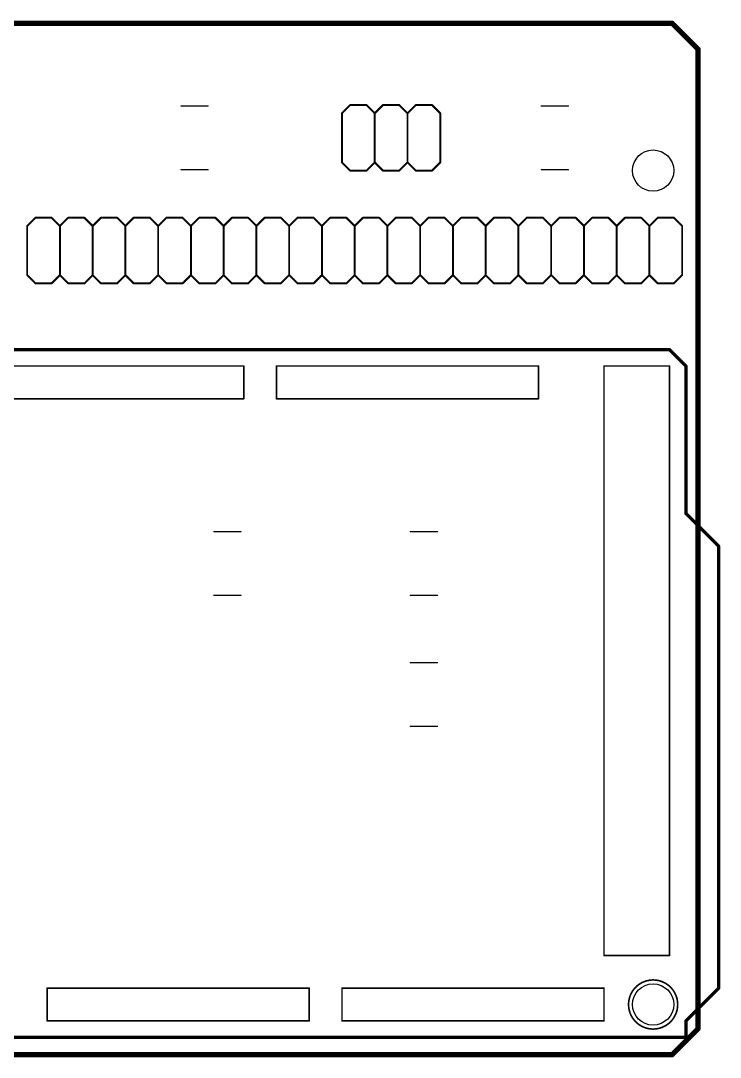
# Model space of a CAD drawing. Extents: x -5 to 102, y 0 to 80.
# Drawn here: x 47.5 to 101.7, y -0.2 to 80.2 of the extents above; entities that cross this region are included whole.
import ezdxf

# ---------------------------------------------------------------- set-up
doc = ezdxf.new("R2010")
doc.units = 0
for name, color, linetype in [('20', 7, 'CONTINUOUS'), ('21', 253, 'CONTINUOUS'), ('22', 253, 'CONTINUOUS')]:
    doc.layers.add(name, color=color, linetype=linetype)

msp = doc.modelspace()

# ---------------------------------------------------------------- linework, layer by layer
at = {"layer": '20', "const_width": 0.4064}
for points in [[(2, 80), (98, 80)], [(98, 80), (100, 78)], [(100, 2), (100, 78)], [(98, 0), (100, 2)], [(2, 0), (98, 0)]]:
    msp.add_lwpolyline(points, dxfattribs=at)
at = {"layer": '20', "const_width": 0.2032}
for points in [[(98.0718, 80.0718, 1), (97.9282, 79.9282)], [(98, 79.8984, 1), (98, 80.1016)], [(100.1016, 78, 1), (99.8984, 78)], [(99.9282, 77.9282, 1), (100.0718, 78.0718)], [(99.8984, 2, 1), (100.1016, 2)], [(100.0718, 1.9282, 1), (99.9282, 2.0718)], [(97.9282, 0.0718, 1), (98.0718, -0.0718)], [(98, -0.1016, 1), (98, 0.1016)]]:
    msp.add_lwpolyline(points, format="xyb", dxfattribs=at)
at = {"layer": '20'}
for centre in [(96.52, 68.58), (96.52, 3.89)]:
    msp.add_circle(centre, 1.6, dxfattribs=at)
at = {"layer": '21'}
for points, const_width in [([(59.91, 73.595), (62.01, 73.595)], 0.1016), ([(72.39, 73.025), (73.025, 73.66)], 0.1524), ([(73.025, 73.66), (74.295, 73.66)], 0.1524), ([(74.295, 73.66), (74.93, 73.025)], 0.1524), ([(74.93, 73.025), (75.565, 73.66)], 0.1524), ([(75.565, 73.66), (76.835, 73.66)], 0.1524), ([(76.835, 73.66), (77.47, 73.025)], 0.1524), ([(77.47, 73.025), (78.105, 73.66)], 0.1524), ([(78.105, 73.66), (79.375, 73.66)], 0.1524), ([(79.375, 73.66), (80.01, 73.025)], 0.1524), ([(87.85, 73.595), (89.95, 73.595)], 0.1016), ([(72.39, 69.215), (72.39, 73.025)], 0.1524), ([(74.93, 73.025), (74.93, 69.215)], 0.1524), ([(77.47, 73.025), (77.47, 69.215)], 0.1524), ([(80.01, 73.025), (80.01, 69.215)], 0.1524), ([(72.39, 69.215), (73.025, 68.58)], 0.1524), ([(74.295, 68.58), (74.93, 69.215)], 0.1524), ([(74.93, 69.215), (75.565, 68.58)], 0.1524), ([(76.835, 68.58), (77.47, 69.215)], 0.1524), ([(77.47, 69.215), (78.105, 68.58)], 0.1524), ([(79.375, 68.58), (80.01, 69.215)], 0.1524), ([(62.01, 68.645), (59.91, 68.645)], 0.1016), ([(73.025, 68.58), (74.295, 68.58)], 0.1524), ([(75.565, 68.58), (76.835, 68.58)], 0.1524), ([(78.105, 68.58), (79.375, 68.58)], 0.1524), ([(89.95, 68.645), (87.85, 68.645)], 0.1016), ([(47.973, 64.282), (48.608, 64.917)], 0.1524), ([(47.973, 60.472), (47.973, 64.282)], 0.1524), ([(48.608, 64.917), (49.878, 64.917)], 0.1524), ([(50.513, 64.282), (49.878, 64.917)], 0.1524), ([(50.513, 64.282), (51.148, 64.917)], 0.1524), ([(50.513, 60.472), (50.513, 64.282)], 0.1524), ([(51.148, 64.917), (52.418, 64.917)], 0.1524), ([(53.053, 64.282), (52.418, 64.917)], 0.1524), ([(53.053, 64.282), (53.688, 64.917)], 0.1524), ([(53.053, 60.472), (53.053, 64.282)], 0.1524), ([(53.688, 64.917), (54.958, 64.917)], 0.1524), ([(55.593, 64.282), (54.958, 64.917)], 0.1524), ([(55.593, 64.282), (56.228, 64.917)], 0.1524), ([(55.593, 60.472), (55.593, 64.282)], 0.1524), ([(56.228, 64.917), (57.498, 64.917)], 0.1524), ([(58.133, 64.282), (57.498, 64.917)], 0.1524), ([(58.133, 64.282), (58.768, 64.917)], 0.1524), ([(58.133, 60.472), (58.133, 64.282)], 0.1524), ([(60.038, 64.917), (58.768, 64.917)], 0.1524), ([(60.038, 64.917), (60.673, 64.282)], 0.1524), ([(60.673, 64.282), (61.308, 64.917)], 0.1524), ([(60.673, 60.472), (60.673, 64.282)], 0.1524), ([(62.578, 64.917), (61.308, 64.917)], 0.1524), ([(62.578, 64.917), (63.213, 64.282)], 0.1524), ([(63.213, 64.282), (63.848, 64.917)], 0.1524), ([(63.213, 60.472), (63.213, 64.282)], 0.1524), ([(63.848, 64.917), (65.118, 64.917)], 0.1524), ([(65.753, 64.282), (65.118, 64.917)], 0.1524), ([(65.753, 64.282), (66.388, 64.917)], 0.1524), ([(65.753, 60.472), (65.753, 64.282)], 0.1524), ([(66.388, 64.917), (67.658, 64.917)], 0.1524), ([(68.293, 64.282), (67.658, 64.917)], 0.1524), ([(68.293, 64.282), (68.928, 64.917)], 0.1524), ([(68.293, 60.472), (68.293, 64.282)], 0.1524), ([(68.928, 64.917), (70.198, 64.917)], 0.1524), ([(70.833, 64.282), (70.198, 64.917)], 0.1524), ([(70.833, 64.282), (71.468, 64.917)], 0.1524), ([(70.833, 60.472), (70.833, 64.282)], 0.1524), ([(71.468, 64.917), (72.738, 64.917)], 0.1524), ([(73.373, 64.282), (72.738, 64.917)], 0.1524), ([(73.373, 64.282), (74.008, 64.917)], 0.1524), ([(73.373, 60.472), (73.373, 64.282)], 0.1524), ([(74.008, 64.917), (75.278, 64.917)], 0.1524), ([(75.913, 64.282), (75.278, 64.917)], 0.1524), ([(75.913, 64.282), (76.548, 64.917)], 0.1524), ([(75.913, 60.472), (75.913, 64.282)], 0.1524), ([(76.548, 64.917), (77.818, 64.917)], 0.1524), ([(78.453, 64.282), (77.818, 64.917)], 0.1524), ([(78.453, 64.282), (79.088, 64.917)], 0.1524), ([(78.453, 60.472), (78.453, 64.282)], 0.1524), ([(79.088, 64.917), (80.358, 64.917)], 0.1524), ([(80.993, 64.282), (80.358, 64.917)], 0.1524), ([(80.993, 64.282), (81.628, 64.917)], 0.1524), ([(80.993, 60.472), (80.993, 64.282)], 0.1524), ([(81.628, 64.917), (82.898, 64.917)], 0.1524), ([(83.533, 64.282), (82.898, 64.917)], 0.1524), ([(84.168, 64.917), (83.533, 64.282)], 0.1524), ([(83.533, 60.472), (83.533, 64.282)], 0.1524), ([(85.438, 64.917), (84.168, 64.917)], 0.1524), ([(86.073, 64.282), (85.438, 64.917)], 0.1524), ([(86.708, 64.917), (86.073, 64.282)], 0.1524), ([(86.073, 60.472), (86.073, 64.282)], 0.1524), ([(87.978, 64.917), (86.708, 64.917)], 0.1524), ([(88.613, 64.282), (87.978, 64.917)], 0.1524), ([(89.248, 64.917), (88.613, 64.282)], 0.1524), ([(88.613, 60.472), (88.613, 64.282)], 0.1524), ([(90.518, 64.917), (89.248, 64.917)], 0.1524), ([(91.153, 64.282), (90.518, 64.917)], 0.1524), ([(91.788, 64.917), (91.153, 64.282)], 0.1524), ([(91.153, 60.472), (91.153, 64.282)], 0.1524), ([(93.058, 64.917), (91.788, 64.917)], 0.1524), ([(93.693, 64.282), (93.058, 64.917)], 0.1524), ([(94.328, 64.917), (93.693, 64.282)], 0.1524), ([(93.693, 60.472), (93.693, 64.282)], 0.1524), ([(95.598, 64.917), (94.328, 64.917)], 0.1524), ([(96.233, 64.282), (95.598, 64.917)], 0.1524), ([(96.868, 64.917), (96.233, 64.282)], 0.1524), ([(96.233, 60.472), (96.233, 64.282)], 0.1524), ([(98.138, 64.917), (96.868, 64.917)], 0.1524), ([(98.773, 64.282), (98.138, 64.917)], 0.1524), ([(98.773, 64.282), (98.773, 60.472)], 0.1524), ([(48.608, 59.837), (47.973, 60.472)], 0.1524), ([(50.513, 60.472), (49.878, 59.837)], 0.1524), ([(51.148, 59.837), (50.513, 60.472)], 0.1524), ([(53.053, 60.472), (52.418, 59.837)], 0.1524), ([(53.688, 59.837), (53.053, 60.472)], 0.1524), ([(55.593, 60.472), (54.958, 59.837)], 0.1524), ([(56.228, 59.837), (55.593, 60.472)], 0.1524), ([(58.133, 60.472), (57.498, 59.837)], 0.1524), ([(58.768, 59.837), (58.133, 60.472)], 0.1524), ([(60.673, 60.472), (60.038, 59.837)], 0.1524), ([(61.308, 59.837), (60.673, 60.472)], 0.1524), ([(63.213, 60.472), (62.578, 59.837)], 0.1524), ([(63.848, 59.837), (63.213, 60.472)], 0.1524), ([(65.753, 60.472), (65.118, 59.837)], 0.1524), ([(66.388, 59.837), (65.753, 60.472)], 0.1524), ([(68.293, 60.472), (67.658, 59.837)], 0.1524), ([(68.293, 60.472), (68.928, 59.837)], 0.1524), ([(70.833, 60.472), (70.198, 59.837)], 0.1524), ([(71.468, 59.837), (70.833, 60.472)], 0.1524), ([(73.373, 60.472), (72.738, 59.837)], 0.1524), ([(74.008, 59.837), (73.373, 60.472)], 0.1524), ([(75.913, 60.472), (75.278, 59.837)], 0.1524), ([(76.548, 59.837), (75.913, 60.472)], 0.1524), ([(78.453, 60.472), (77.818, 59.837)], 0.1524), ([(79.088, 59.837), (78.453, 60.472)], 0.1524), ([(80.993, 60.472), (80.358, 59.837)], 0.1524), ([(81.628, 59.837), (80.993, 60.472)], 0.1524), ([(83.533, 60.472), (82.898, 59.837)], 0.1524), ([(84.168, 59.837), (83.533, 60.472)], 0.1524), ([(86.073, 60.472), (85.438, 59.837)], 0.1524), ([(86.708, 59.837), (86.073, 60.472)], 0.1524), ([(88.613, 60.472), (87.978, 59.837)], 0.1524), ([(89.248, 59.837), (88.613, 60.472)], 0.1524), ([(91.153, 60.472), (90.518, 59.837)], 0.1524), ([(91.788, 59.837), (91.153, 60.472)], 0.1524), ([(93.693, 60.472), (93.058, 59.837)], 0.1524), ([(94.328, 59.837), (93.693, 60.472)], 0.1524), ([(96.233, 60.472), (95.598, 59.837)], 0.1524), ([(96.868, 59.837), (96.233, 60.472)], 0.1524), ([(98.773, 60.472), (98.138, 59.837)], 0.1524), ([(48.608, 59.837), (49.878, 59.837)], 0.1524), ([(51.148, 59.837), (52.418, 59.837)], 0.1524), ([(53.688, 59.837), (54.958, 59.837)], 0.1524), ([(56.228, 59.837), (57.498, 59.837)], 0.1524), ([(58.768, 59.837), (60.038, 59.837)], 0.1524), ([(61.308, 59.837), (62.578, 59.837)], 0.1524), ([(63.848, 59.837), (65.118, 59.837)], 0.1524), ([(66.388, 59.837), (67.658, 59.837)], 0.1524), ([(70.198, 59.837), (68.928, 59.837)], 0.1524), ([(72.738, 59.837), (71.468, 59.837)], 0.1524), ([(75.278, 59.837), (74.008, 59.837)], 0.1524), ([(77.818, 59.837), (76.548, 59.837)], 0.1524), ([(80.358, 59.837), (79.088, 59.837)], 0.1524), ([(82.898, 59.837), (81.628, 59.837)], 0.1524), ([(85.438, 59.837), (84.168, 59.837)], 0.1524), ([(87.978, 59.837), (86.708, 59.837)], 0.1524), ([(90.518, 59.837), (89.248, 59.837)], 0.1524), ([(93.058, 59.837), (91.788, 59.837)], 0.1524), ([(95.598, 59.837), (94.328, 59.837)], 0.1524), ([(98.138, 59.837), (96.868, 59.837)], 0.1524), ([(44.45, 53.42), (64.77, 53.42)], 0.127), ([(64.77, 53.42), (64.77, 50.88)], 0.127), ([(67.31, 53.42), (67.31, 50.88)], 0.127), ([(67.31, 53.42), (87.63, 53.42)], 0.127), ([(87.63, 53.42), (87.63, 50.88)], 0.127), ([(97.79, 53.42), (92.71, 53.42)], 0.127), ([(92.71, 53.42), (92.71, 7.7)], 0.127), ([(97.79, 7.7), (97.79, 53.42)], 0.127), ([(64.77, 50.88), (44.45, 50.88)], 0.127), ([(87.63, 50.88), (67.31, 50.88)], 0.127), ([(62.45, 40.575), (64.55, 40.575)], 0.1016), ([(77.69, 40.575), (79.79, 40.575)], 0.1016), ([(64.55, 35.625), (62.45, 35.625)], 0.1016), ([(79.79, 35.625), (77.69, 35.625)], 0.1016), ([(77.69, 30.415), (79.79, 30.415)], 0.1016), ([(79.79, 25.465), (77.69, 25.465)], 0.1016), ([(92.71, 7.7), (97.79, 7.7)], 0.127), ([(49.53, 2.62), (49.53, 5.16)], 0.127), ([(49.53, 5.16), (69.85, 5.16)], 0.127), ([(69.85, 5.16), (69.85, 2.62)], 0.127), ([(72.39, 5.16), (72.39, 2.62)], 0.127), ([(72.39, 5.16), (92.71, 5.16)], 0.127), ([(92.71, 5.16), (92.71, 2.62)], 0.127), ([(69.85, 2.62), (49.53, 2.62)], 0.127), ([(92.71, 2.62), (72.39, 2.62)], 0.127)]:
    msp.add_lwpolyline(points, dxfattribs=dict(at, const_width=const_width))
for points, const_width in [([(59.91, 73.6204, 1), (59.91, 73.5696)], 0.0508), ([(62.01, 73.5696, 1), (62.01, 73.6204)], 0.0508), ([(73.025, 73.6981, 1), (73.025, 73.6219)], 0.0762), ([(73.0519, 73.6331, 1), (72.9981, 73.6869)], 0.0762), ([(74.3219, 73.6869, 1), (74.2681, 73.6331)], 0.0762), ([(74.295, 73.6219, 1), (74.295, 73.6981)], 0.0762), ([(75.565, 73.6981, 1), (75.565, 73.6219)], 0.0762), ([(75.5919, 73.6331, 1), (75.5381, 73.6869)], 0.0762), ([(76.8619, 73.6869, 1), (76.8081, 73.6331)], 0.0762), ([(76.835, 73.6219, 1), (76.835, 73.6981)], 0.0762), ([(78.105, 73.6981, 1), (78.105, 73.6219)], 0.0762), ([(78.1319, 73.6331, 1), (78.0781, 73.6869)], 0.0762), ([(79.4019, 73.6869, 1), (79.3481, 73.6331)], 0.0762), ([(79.375, 73.6219, 1), (79.375, 73.6981)], 0.0762), ([(87.85, 73.6204, 1), (87.85, 73.5696)], 0.0508), ([(89.95, 73.5696, 1), (89.95, 73.6204)], 0.0508), ([(72.4281, 73.025, 1), (72.3519, 73.025)], 0.0762), ([(72.3631, 73.0519, 1), (72.4169, 72.9981)], 0.0762), ([(74.9681, 73.025, 1), (74.8919, 73.025)], 0.0762), ([(74.9031, 73.0519, 1), (74.9569, 72.9981)], 0.0762), ([(74.9031, 72.9981, 1), (74.9569, 73.0519)], 0.0762), ([(77.5081, 73.025, 1), (77.4319, 73.025)], 0.0762), ([(77.4431, 73.0519, 1), (77.4969, 72.9981)], 0.0762), ([(77.4431, 72.9981, 1), (77.4969, 73.0519)], 0.0762), ([(80.0481, 73.025, 1), (79.9719, 73.025)], 0.0762), ([(79.9831, 72.9981, 1), (80.0369, 73.0519)], 0.0762), ([(72.3519, 69.215, 1), (72.4281, 69.215)], 0.0762), ([(72.4169, 69.2419, 1), (72.3631, 69.1881)], 0.0762), ([(74.8919, 69.215, 1), (74.9681, 69.215)], 0.0762), ([(74.9569, 69.2419, 1), (74.9031, 69.1881)], 0.0762), ([(74.9569, 69.1881, 1), (74.9031, 69.2419)], 0.0762), ([(77.4319, 69.215, 1), (77.5081, 69.215)], 0.0762), ([(77.4969, 69.2419, 1), (77.4431, 69.1881)], 0.0762), ([(77.4969, 69.1881, 1), (77.4431, 69.2419)], 0.0762), ([(79.9719, 69.215, 1), (80.0481, 69.215)], 0.0762), ([(80.0369, 69.1881, 1), (79.9831, 69.2419)], 0.0762), ([(59.91, 68.6704, 1), (59.91, 68.6196)], 0.0508), ([(62.01, 68.6196, 1), (62.01, 68.6704)], 0.0508), ([(73.025, 68.6181, 1), (73.025, 68.5419)], 0.0762), ([(72.9981, 68.5531, 1), (73.0519, 68.6069)], 0.0762), ([(74.2681, 68.6069, 1), (74.3219, 68.5531)], 0.0762), ([(74.295, 68.5419, 1), (74.295, 68.6181)], 0.0762), ([(75.565, 68.6181, 1), (75.565, 68.5419)], 0.0762), ([(75.5381, 68.5531, 1), (75.5919, 68.6069)], 0.0762), ([(76.8081, 68.6069, 1), (76.8619, 68.5531)], 0.0762), ([(76.835, 68.5419, 1), (76.835, 68.6181)], 0.0762), ([(78.105, 68.6181, 1), (78.105, 68.5419)], 0.0762), ([(78.0781, 68.5531, 1), (78.1319, 68.6069)], 0.0762), ([(79.3481, 68.6069, 1), (79.4019, 68.5531)], 0.0762), ([(79.375, 68.5419, 1), (79.375, 68.6181)], 0.0762), ([(87.85, 68.6704, 1), (87.85, 68.6196)], 0.0508), ([(89.95, 68.6196, 1), (89.95, 68.6704)], 0.0508), ([(48.0111, 64.282, 1), (47.9349, 64.282)], 0.0762), ([(47.9461, 64.3089, 1), (47.9999, 64.2551)], 0.0762), ([(48.608, 64.9551, 1), (48.608, 64.8789)], 0.0762), ([(48.6349, 64.8901, 1), (48.5811, 64.9439)], 0.0762), ([(49.9049, 64.9439, 1), (49.8511, 64.8901)], 0.0762), ([(49.878, 64.8789, 1), (49.878, 64.9551)], 0.0762), ([(50.5511, 64.282, 1), (50.4749, 64.282)], 0.0762), ([(50.4861, 64.3089, 1), (50.5399, 64.2551)], 0.0762), ([(50.4861, 64.2551, 1), (50.5399, 64.3089)], 0.0762), ([(51.148, 64.9551, 1), (51.148, 64.8789)], 0.0762), ([(51.1749, 64.8901, 1), (51.1211, 64.9439)], 0.0762), ([(52.4449, 64.9439, 1), (52.3911, 64.8901)], 0.0762), ([(52.418, 64.8789, 1), (52.418, 64.9551)], 0.0762), ([(53.0911, 64.282, 1), (53.0149, 64.282)], 0.0762), ([(53.0261, 64.3089, 1), (53.0799, 64.2551)], 0.0762), ([(53.0261, 64.2551, 1), (53.0799, 64.3089)], 0.0762), ([(53.688, 64.9551, 1), (53.688, 64.8789)], 0.0762), ([(53.7149, 64.8901, 1), (53.6611, 64.9439)], 0.0762), ([(54.9849, 64.9439, 1), (54.9311, 64.8901)], 0.0762), ([(54.958, 64.8789, 1), (54.958, 64.9551)], 0.0762), ([(55.6311, 64.282, 1), (55.5549, 64.282)], 0.0762), ([(55.5661, 64.3089, 1), (55.6199, 64.2551)], 0.0762), ([(55.5661, 64.2551, 1), (55.6199, 64.3089)], 0.0762), ([(56.228, 64.9551, 1), (56.228, 64.8789)], 0.0762), ([(56.2549, 64.8901, 1), (56.2011, 64.9439)], 0.0762), ([(57.5249, 64.9439, 1), (57.4711, 64.8901)], 0.0762), ([(57.498, 64.8789, 1), (57.498, 64.9551)], 0.0762), ([(58.1711, 64.282, 1), (58.0949, 64.282)], 0.0762), ([(58.1061, 64.3089, 1), (58.1599, 64.2551)], 0.0762), ([(58.1061, 64.2551, 1), (58.1599, 64.3089)], 0.0762), ([(58.768, 64.9551, 1), (58.768, 64.8789)], 0.0762), ([(58.7949, 64.8901, 1), (58.7411, 64.9439)], 0.0762), ([(60.0649, 64.9439, 1), (60.0111, 64.8901)], 0.0762), ([(60.038, 64.8789, 1), (60.038, 64.9551)], 0.0762), ([(60.7111, 64.282, 1), (60.6349, 64.282)], 0.0762), ([(60.6461, 64.3089, 1), (60.6999, 64.2551)], 0.0762), ([(60.6461, 64.2551, 1), (60.6999, 64.3089)], 0.0762), ([(61.308, 64.9551, 1), (61.308, 64.8789)], 0.0762), ([(61.3349, 64.8901, 1), (61.2811, 64.9439)], 0.0762), ([(62.6049, 64.9439, 1), (62.5511, 64.8901)], 0.0762), ([(62.578, 64.8789, 1), (62.578, 64.9551)], 0.0762), ([(63.2511, 64.282, 1), (63.1749, 64.282)], 0.0762), ([(63.1861, 64.3089, 1), (63.2399, 64.2551)], 0.0762), ([(63.1861, 64.2551, 1), (63.2399, 64.3089)], 0.0762), ([(63.848, 64.9551, 1), (63.848, 64.8789)], 0.0762), ([(63.8749, 64.8901, 1), (63.8211, 64.9439)], 0.0762), ([(65.1449, 64.9439, 1), (65.0911, 64.8901)], 0.0762), ([(65.118, 64.8789, 1), (65.118, 64.9551)], 0.0762), ([(65.7911, 64.282, 1), (65.7149, 64.282)], 0.0762), ([(65.7261, 64.3089, 1), (65.7799, 64.2551)], 0.0762), ([(65.7261, 64.2551, 1), (65.7799, 64.3089)], 0.0762), ([(66.388, 64.9551, 1), (66.388, 64.8789)], 0.0762), ([(66.4149, 64.8901, 1), (66.3611, 64.9439)], 0.0762), ([(67.6849, 64.9439, 1), (67.6311, 64.8901)], 0.0762), ([(67.658, 64.8789, 1), (67.658, 64.9551)], 0.0762), ([(68.3311, 64.282, 1), (68.2549, 64.282)], 0.0762), ([(68.2661, 64.3089, 1), (68.3199, 64.2551)], 0.0762), ([(68.2661, 64.2551, 1), (68.3199, 64.3089)], 0.0762), ([(68.928, 64.9551, 1), (68.928, 64.8789)], 0.0762), ([(68.9549, 64.8901, 1), (68.9011, 64.9439)], 0.0762), ([(70.2249, 64.9439, 1), (70.1711, 64.8901)], 0.0762), ([(70.198, 64.8789, 1), (70.198, 64.9551)], 0.0762), ([(70.8711, 64.282, 1), (70.7949, 64.282)], 0.0762), ([(70.8061, 64.3089, 1), (70.8599, 64.2551)], 0.0762), ([(70.8061, 64.2551, 1), (70.8599, 64.3089)], 0.0762), ([(71.468, 64.9551, 1), (71.468, 64.8789)], 0.0762), ([(71.4949, 64.8901, 1), (71.4411, 64.9439)], 0.0762), ([(72.7649, 64.9439, 1), (72.7111, 64.8901)], 0.0762), ([(72.738, 64.8789, 1), (72.738, 64.9551)], 0.0762), ([(73.4111, 64.282, 1), (73.3349, 64.282)], 0.0762), ([(73.3461, 64.3089, 1), (73.3999, 64.2551)], 0.0762), ([(73.3461, 64.2551, 1), (73.3999, 64.3089)], 0.0762), ([(74.008, 64.9551, 1), (74.008, 64.8789)], 0.0762), ([(74.0349, 64.8901, 1), (73.9811, 64.9439)], 0.0762), ([(75.3049, 64.9439, 1), (75.2511, 64.8901)], 0.0762), ([(75.278, 64.8789, 1), (75.278, 64.9551)], 0.0762), ([(75.9511, 64.282, 1), (75.8749, 64.282)], 0.0762), ([(75.8861, 64.3089, 1), (75.9399, 64.2551)], 0.0762), ([(75.8861, 64.2551, 1), (75.9399, 64.3089)], 0.0762), ([(76.548, 64.9551, 1), (76.548, 64.8789)], 0.0762), ([(76.5749, 64.8901, 1), (76.5211, 64.9439)], 0.0762), ([(77.8449, 64.9439, 1), (77.7911, 64.8901)], 0.0762), ([(77.818, 64.8789, 1), (77.818, 64.9551)], 0.0762), ([(78.4911, 64.282, 1), (78.4149, 64.282)], 0.0762), ([(78.4261, 64.3089, 1), (78.4799, 64.2551)], 0.0762), ([(78.4261, 64.2551, 1), (78.4799, 64.3089)], 0.0762), ([(79.088, 64.9551, 1), (79.088, 64.8789)], 0.0762), ([(79.1149, 64.8901, 1), (79.0611, 64.9439)], 0.0762), ([(80.3849, 64.9439, 1), (80.3311, 64.8901)], 0.0762), ([(80.358, 64.8789, 1), (80.358, 64.9551)], 0.0762), ([(81.0311, 64.282, 1), (80.9549, 64.282)], 0.0762), ([(80.9661, 64.3089, 1), (81.0199, 64.2551)], 0.0762), ([(80.9661, 64.2551, 1), (81.0199, 64.3089)], 0.0762), ([(81.628, 64.9551, 1), (81.628, 64.8789)], 0.0762), ([(81.6549, 64.8901, 1), (81.6011, 64.9439)], 0.0762), ([(82.9249, 64.9439, 1), (82.8711, 64.8901)], 0.0762), ([(82.898, 64.8789, 1), (82.898, 64.9551)], 0.0762), ([(83.5711, 64.282, 1), (83.4949, 64.282)], 0.0762), ([(83.5061, 64.3089, 1), (83.5599, 64.2551)], 0.0762), ([(83.5061, 64.2551, 1), (83.5599, 64.3089)], 0.0762), ([(84.168, 64.9551, 1), (84.168, 64.8789)], 0.0762), ([(84.1949, 64.8901, 1), (84.1411, 64.9439)], 0.0762), ([(85.4649, 64.9439, 1), (85.4111, 64.8901)], 0.0762), ([(85.438, 64.8789, 1), (85.438, 64.9551)], 0.0762), ([(86.1111, 64.282, 1), (86.0349, 64.282)], 0.0762), ([(86.0461, 64.3089, 1), (86.0999, 64.2551)], 0.0762), ([(86.0461, 64.2551, 1), (86.0999, 64.3089)], 0.0762), ([(86.708, 64.9551, 1), (86.708, 64.8789)], 0.0762), ([(86.7349, 64.8901, 1), (86.6811, 64.9439)], 0.0762), ([(88.0049, 64.9439, 1), (87.9511, 64.8901)], 0.0762), ([(87.978, 64.8789, 1), (87.978, 64.9551)], 0.0762), ([(88.6511, 64.282, 1), (88.5749, 64.282)], 0.0762), ([(88.5861, 64.3089, 1), (88.6399, 64.2551)], 0.0762), ([(88.5861, 64.2551, 1), (88.6399, 64.3089)], 0.0762), ([(89.248, 64.9551, 1), (89.248, 64.8789)], 0.0762), ([(89.2749, 64.8901, 1), (89.2211, 64.9439)], 0.0762), ([(90.5449, 64.9439, 1), (90.4911, 64.8901)], 0.0762), ([(90.518, 64.8789, 1), (90.518, 64.9551)], 0.0762), ([(91.1911, 64.282, 1), (91.1149, 64.282)], 0.0762), ([(91.1261, 64.3089, 1), (91.1799, 64.2551)], 0.0762), ([(91.1261, 64.2551, 1), (91.1799, 64.3089)], 0.0762), ([(91.788, 64.9551, 1), (91.788, 64.8789)], 0.0762), ([(91.8149, 64.8901, 1), (91.7611, 64.9439)], 0.0762), ([(93.0849, 64.9439, 1), (93.0311, 64.8901)], 0.0762), ([(93.058, 64.8789, 1), (93.058, 64.9551)], 0.0762), ([(93.7311, 64.282, 1), (93.6549, 64.282)], 0.0762), ([(93.6661, 64.3089, 1), (93.7199, 64.2551)], 0.0762), ([(93.6661, 64.2551, 1), (93.7199, 64.3089)], 0.0762), ([(94.328, 64.9551, 1), (94.328, 64.8789)], 0.0762), ([(94.3549, 64.8901, 1), (94.3011, 64.9439)], 0.0762), ([(95.6249, 64.9439, 1), (95.5711, 64.8901)], 0.0762), ([(95.598, 64.8789, 1), (95.598, 64.9551)], 0.0762), ([(96.2711, 64.282, 1), (96.1949, 64.282)], 0.0762), ([(96.2061, 64.3089, 1), (96.2599, 64.2551)], 0.0762), ([(96.2061, 64.2551, 1), (96.2599, 64.3089)], 0.0762), ([(96.868, 64.9551, 1), (96.868, 64.8789)], 0.0762), ([(96.8949, 64.8901, 1), (96.8411, 64.9439)], 0.0762), ([(98.1649, 64.9439, 1), (98.1111, 64.8901)], 0.0762), ([(98.138, 64.8789, 1), (98.138, 64.9551)], 0.0762), ([(98.8111, 64.282, 1), (98.7349, 64.282)], 0.0762), ([(98.7461, 64.2551, 1), (98.7999, 64.3089)], 0.0762), ([(47.9349, 60.472, 1), (48.0111, 60.472)], 0.0762), ([(47.9999, 60.4989, 1), (47.9461, 60.4451)], 0.0762), ([(50.4749, 60.472, 1), (50.5511, 60.472)], 0.0762), ([(50.5399, 60.4989, 1), (50.4861, 60.4451)], 0.0762), ([(50.5399, 60.4451, 1), (50.4861, 60.4989)], 0.0762), ([(53.0149, 60.472, 1), (53.0911, 60.472)], 0.0762), ([(53.0799, 60.4989, 1), (53.0261, 60.4451)], 0.0762), ([(53.0799, 60.4451, 1), (53.0261, 60.4989)], 0.0762), ([(55.5549, 60.472, 1), (55.6311, 60.472)], 0.0762), ([(55.6199, 60.4989, 1), (55.5661, 60.4451)], 0.0762), ([(55.6199, 60.4451, 1), (55.5661, 60.4989)], 0.0762), ([(58.0949, 60.472, 1), (58.1711, 60.472)], 0.0762), ([(58.1599, 60.4989, 1), (58.1061, 60.4451)], 0.0762), ([(58.1599, 60.4451, 1), (58.1061, 60.4989)], 0.0762), ([(60.6349, 60.472, 1), (60.7111, 60.472)], 0.0762), ([(60.6999, 60.4989, 1), (60.6461, 60.4451)], 0.0762), ([(60.6999, 60.4451, 1), (60.6461, 60.4989)], 0.0762), ([(63.1749, 60.472, 1), (63.2511, 60.472)], 0.0762), ([(63.2399, 60.4989, 1), (63.1861, 60.4451)], 0.0762), ([(63.2399, 60.4451, 1), (63.1861, 60.4989)], 0.0762), ([(65.7149, 60.472, 1), (65.7911, 60.472)], 0.0762), ([(65.7799, 60.4989, 1), (65.7261, 60.4451)], 0.0762), ([(65.7799, 60.4451, 1), (65.7261, 60.4989)], 0.0762), ([(68.2549, 60.472, 1), (68.3311, 60.472)], 0.0762), ([(68.3199, 60.4989, 1), (68.2661, 60.4451)], 0.0762), ([(68.3199, 60.4451, 1), (68.2661, 60.4989)], 0.0762), ([(70.7949, 60.472, 1), (70.8711, 60.472)], 0.0762), ([(70.8599, 60.4989, 1), (70.8061, 60.4451)], 0.0762), ([(70.8599, 60.4451, 1), (70.8061, 60.4989)], 0.0762), ([(73.3349, 60.472, 1), (73.4111, 60.472)], 0.0762), ([(73.3999, 60.4989, 1), (73.3461, 60.4451)], 0.0762), ([(73.3999, 60.4451, 1), (73.3461, 60.4989)], 0.0762), ([(75.8749, 60.472, 1), (75.9511, 60.472)], 0.0762), ([(75.9399, 60.4989, 1), (75.8861, 60.4451)], 0.0762), ([(75.9399, 60.4451, 1), (75.8861, 60.4989)], 0.0762), ([(78.4149, 60.472, 1), (78.4911, 60.472)], 0.0762), ([(78.4799, 60.4989, 1), (78.4261, 60.4451)], 0.0762), ([(78.4799, 60.4451, 1), (78.4261, 60.4989)], 0.0762), ([(80.9549, 60.472, 1), (81.0311, 60.472)], 0.0762), ([(81.0199, 60.4989, 1), (80.9661, 60.4451)], 0.0762), ([(81.0199, 60.4451, 1), (80.9661, 60.4989)], 0.0762), ([(83.4949, 60.472, 1), (83.5711, 60.472)], 0.0762), ([(83.5599, 60.4989, 1), (83.5061, 60.4451)], 0.0762), ([(83.5599, 60.4451, 1), (83.5061, 60.4989)], 0.0762), ([(86.0349, 60.472, 1), (86.1111, 60.472)], 0.0762), ([(86.0999, 60.4989, 1), (86.0461, 60.4451)], 0.0762), ([(86.0999, 60.4451, 1), (86.0461, 60.4989)], 0.0762), ([(88.5749, 60.472, 1), (88.6511, 60.472)], 0.0762), ([(88.6399, 60.4989, 1), (88.5861, 60.4451)], 0.0762), ([(88.6399, 60.4451, 1), (88.5861, 60.4989)], 0.0762), ([(91.1149, 60.472, 1), (91.1911, 60.472)], 0.0762), ([(91.1799, 60.4989, 1), (91.1261, 60.4451)], 0.0762), ([(91.1799, 60.4451, 1), (91.1261, 60.4989)], 0.0762), ([(93.6549, 60.472, 1), (93.7311, 60.472)], 0.0762), ([(93.7199, 60.4989, 1), (93.6661, 60.4451)], 0.0762), ([(93.7199, 60.4451, 1), (93.6661, 60.4989)], 0.0762), ([(96.1949, 60.472, 1), (96.2711, 60.472)], 0.0762), ([(96.2599, 60.4989, 1), (96.2061, 60.4451)], 0.0762), ([(96.2599, 60.4451, 1), (96.2061, 60.4989)], 0.0762), ([(98.7349, 60.472, 1), (98.8111, 60.472)], 0.0762), ([(98.7999, 60.4451, 1), (98.7461, 60.4989)], 0.0762), ([(48.608, 59.8751, 1), (48.608, 59.7989)], 0.0762), ([(48.5811, 59.8101, 1), (48.6349, 59.8639)], 0.0762), ([(49.8511, 59.8639, 1), (49.9049, 59.8101)], 0.0762), ([(49.878, 59.7989, 1), (49.878, 59.8751)], 0.0762), ([(51.148, 59.8751, 1), (51.148, 59.7989)], 0.0762), ([(51.1211, 59.8101, 1), (51.1749, 59.8639)], 0.0762), ([(52.3911, 59.8639, 1), (52.4449, 59.8101)], 0.0762), ([(52.418, 59.7989, 1), (52.418, 59.8751)], 0.0762), ([(53.688, 59.8751, 1), (53.688, 59.7989)], 0.0762), ([(53.6611, 59.8101, 1), (53.7149, 59.8639)], 0.0762), ([(54.9311, 59.8639, 1), (54.9849, 59.8101)], 0.0762), ([(54.958, 59.7989, 1), (54.958, 59.8751)], 0.0762), ([(56.228, 59.8751, 1), (56.228, 59.7989)], 0.0762), ([(56.2011, 59.8101, 1), (56.2549, 59.8639)], 0.0762), ([(57.4711, 59.8639, 1), (57.5249, 59.8101)], 0.0762), ([(57.498, 59.7989, 1), (57.498, 59.8751)], 0.0762), ([(58.768, 59.8751, 1), (58.768, 59.7989)], 0.0762), ([(58.7411, 59.8101, 1), (58.7949, 59.8639)], 0.0762), ([(60.0111, 59.8639, 1), (60.0649, 59.8101)], 0.0762), ([(60.038, 59.7989, 1), (60.038, 59.8751)], 0.0762), ([(61.308, 59.8751, 1), (61.308, 59.7989)], 0.0762), ([(61.2811, 59.8101, 1), (61.3349, 59.8639)], 0.0762), ([(62.5511, 59.8639, 1), (62.6049, 59.8101)], 0.0762), ([(62.578, 59.7989, 1), (62.578, 59.8751)], 0.0762), ([(63.848, 59.8751, 1), (63.848, 59.7989)], 0.0762), ([(63.8211, 59.8101, 1), (63.8749, 59.8639)], 0.0762), ([(65.0911, 59.8639, 1), (65.1449, 59.8101)], 0.0762), ([(65.118, 59.7989, 1), (65.118, 59.8751)], 0.0762), ([(66.388, 59.8751, 1), (66.388, 59.7989)], 0.0762), ([(66.3611, 59.8101, 1), (66.4149, 59.8639)], 0.0762), ([(67.6311, 59.8639, 1), (67.6849, 59.8101)], 0.0762), ([(67.658, 59.7989, 1), (67.658, 59.8751)], 0.0762), ([(68.928, 59.8751, 1), (68.928, 59.7989)], 0.0762), ([(68.9011, 59.8101, 1), (68.9549, 59.8639)], 0.0762), ([(70.1711, 59.8639, 1), (70.2249, 59.8101)], 0.0762), ([(70.198, 59.7989, 1), (70.198, 59.8751)], 0.0762), ([(71.468, 59.8751, 1), (71.468, 59.7989)], 0.0762), ([(71.4411, 59.8101, 1), (71.4949, 59.8639)], 0.0762), ([(72.7111, 59.8639, 1), (72.7649, 59.8101)], 0.0762), ([(72.738, 59.7989, 1), (72.738, 59.8751)], 0.0762), ([(74.008, 59.8751, 1), (74.008, 59.7989)], 0.0762), ([(73.9811, 59.8101, 1), (74.0349, 59.8639)], 0.0762), ([(75.2511, 59.8639, 1), (75.3049, 59.8101)], 0.0762), ([(75.278, 59.7989, 1), (75.278, 59.8751)], 0.0762), ([(76.548, 59.8751, 1), (76.548, 59.7989)], 0.0762), ([(76.5211, 59.8101, 1), (76.5749, 59.8639)], 0.0762), ([(77.7911, 59.8639, 1), (77.8449, 59.8101)], 0.0762), ([(77.818, 59.7989, 1), (77.818, 59.8751)], 0.0762), ([(79.088, 59.8751, 1), (79.088, 59.7989)], 0.0762), ([(79.0611, 59.8101, 1), (79.1149, 59.8639)], 0.0762), ([(80.3311, 59.8639, 1), (80.3849, 59.8101)], 0.0762), ([(80.358, 59.7989, 1), (80.358, 59.8751)], 0.0762), ([(81.628, 59.8751, 1), (81.628, 59.7989)], 0.0762), ([(81.6011, 59.8101, 1), (81.6549, 59.8639)], 0.0762), ([(82.8711, 59.8639, 1), (82.9249, 59.8101)], 0.0762), ([(82.898, 59.7989, 1), (82.898, 59.8751)], 0.0762), ([(84.168, 59.8751, 1), (84.168, 59.7989)], 0.0762), ([(84.1411, 59.8101, 1), (84.1949, 59.8639)], 0.0762), ([(85.4111, 59.8639, 1), (85.4649, 59.8101)], 0.0762), ([(85.438, 59.7989, 1), (85.438, 59.8751)], 0.0762), ([(86.708, 59.8751, 1), (86.708, 59.7989)], 0.0762), ([(86.6811, 59.8101, 1), (86.7349, 59.8639)], 0.0762), ([(87.9511, 59.8639, 1), (88.0049, 59.8101)], 0.0762), ([(87.978, 59.7989, 1), (87.978, 59.8751)], 0.0762), ([(89.248, 59.8751, 1), (89.248, 59.7989)], 0.0762), ([(89.2211, 59.8101, 1), (89.2749, 59.8639)], 0.0762), ([(90.4911, 59.8639, 1), (90.5449, 59.8101)], 0.0762), ([(90.518, 59.7989, 1), (90.518, 59.8751)], 0.0762), ([(91.788, 59.8751, 1), (91.788, 59.7989)], 0.0762), ([(91.7611, 59.8101, 1), (91.8149, 59.8639)], 0.0762), ([(93.0311, 59.8639, 1), (93.0849, 59.8101)], 0.0762), ([(93.058, 59.7989, 1), (93.058, 59.8751)], 0.0762), ([(94.328, 59.8751, 1), (94.328, 59.7989)], 0.0762), ([(94.3011, 59.8101, 1), (94.3549, 59.8639)], 0.0762), ([(95.5711, 59.8639, 1), (95.6249, 59.8101)], 0.0762), ([(95.598, 59.7989, 1), (95.598, 59.8751)], 0.0762), ([(96.868, 59.8751, 1), (96.868, 59.7989)], 0.0762), ([(96.8411, 59.8101, 1), (96.8949, 59.8639)], 0.0762), ([(98.1111, 59.8639, 1), (98.1649, 59.8101)], 0.0762), ([(98.138, 59.7989, 1), (98.138, 59.8751)], 0.0762), ([(64.8017, 53.42, 1), (64.7382, 53.42)], 0.0635), ([(64.77, 53.3882, 1), (64.77, 53.4518)], 0.0635), ([(67.3418, 53.42, 1), (67.2782, 53.42)], 0.0635), ([(67.31, 53.4518, 1), (67.31, 53.3882)], 0.0635), ([(87.6618, 53.42, 1), (87.5983, 53.42)], 0.0635), ([(87.63, 53.3882, 1), (87.63, 53.4518)], 0.0635), ([(92.71, 53.4518, 1), (92.71, 53.3882)], 0.0635), ([(92.7418, 53.42, 1), (92.6783, 53.42)], 0.0635), ([(97.8218, 53.42, 1), (97.7583, 53.42)], 0.0635), ([(97.79, 53.3882, 1), (97.79, 53.4518)], 0.0635), ([(64.7382, 50.88, 1), (64.8017, 50.88)], 0.0635), ([(64.77, 50.8483, 1), (64.77, 50.9118)], 0.0635), ([(67.2782, 50.88, 1), (67.3418, 50.88)], 0.0635), ([(67.31, 50.9118, 1), (67.31, 50.8483)], 0.0635), ([(87.5983, 50.88, 1), (87.6618, 50.88)], 0.0635), ([(87.63, 50.8483, 1), (87.63, 50.9118)], 0.0635), ([(62.45, 40.6004, 1), (62.45, 40.5496)], 0.0508), ([(64.55, 40.5496, 1), (64.55, 40.6004)], 0.0508), ([(77.69, 40.6004, 1), (77.69, 40.5496)], 0.0508), ([(79.79, 40.5496, 1), (79.79, 40.6004)], 0.0508), ([(62.45, 35.6504, 1), (62.45, 35.5996)], 0.0508), ([(64.55, 35.5996, 1), (64.55, 35.6504)], 0.0508), ([(77.69, 35.6504, 1), (77.69, 35.5996)], 0.0508), ([(79.79, 35.5996, 1), (79.79, 35.6504)], 0.0508), ([(77.69, 30.4404, 1), (77.69, 30.3896)], 0.0508), ([(79.79, 30.3896, 1), (79.79, 30.4404)], 0.0508), ([(77.69, 25.4904, 1), (77.69, 25.4396)], 0.0508), ([(79.79, 25.4396, 1), (79.79, 25.4904)], 0.0508), ([(92.71, 7.7317, 1), (92.71, 7.6683)], 0.0635), ([(92.6783, 7.7, 1), (92.7418, 7.7)], 0.0635), ([(97.7583, 7.7, 1), (97.8218, 7.7)], 0.0635), ([(97.79, 7.6683, 1), (97.79, 7.7317)], 0.0635), ([(96.52, 1.985, 1), (96.52, 5.795, 1), (96.52, 1.985)], 0.127), ([(49.5618, 5.16, 1), (49.4982, 5.16)], 0.0635), ([(49.53, 5.1917, 1), (49.53, 5.1283)], 0.0635), ([(69.8818, 5.16, 1), (69.8183, 5.16)], 0.0635), ([(69.85, 5.1283, 1), (69.85, 5.1917)], 0.0635), ([(72.4218, 5.16, 1), (72.3582, 5.16)], 0.0635), ([(72.39, 5.1917, 1), (72.39, 5.1283)], 0.0635), ([(92.7418, 5.16, 1), (92.6783, 5.16)], 0.0635), ([(92.71, 5.1283, 1), (92.71, 5.1917)], 0.0635), ([(49.4982, 2.62, 1), (49.5618, 2.62)], 0.0635), ([(49.53, 2.6518, 1), (49.53, 2.5882)], 0.0635), ([(69.8183, 2.62, 1), (69.8818, 2.62)], 0.0635), ([(69.85, 2.5882, 1), (69.85, 2.6518)], 0.0635), ([(72.39, 2.6518, 1), (72.39, 2.5882)], 0.0635), ([(72.3582, 2.62, 1), (72.4218, 2.62)], 0.0635), ([(92.6783, 2.62, 1), (92.7418, 2.62)], 0.0635), ([(92.71, 2.5882, 1), (92.71, 2.6518)], 0.0635)]:
    msp.add_lwpolyline(points, format="xyb", dxfattribs=dict(at, const_width=const_width))
at = {"layer": '22', "const_width": 0.254}
for points in [[(97.79, 54.69), (0, 54.69)], [(99.06, 53.42), (97.79, 54.69)], [(99.06, 41.99), (99.06, 53.42)], [(101.6, 39.45), (99.06, 41.99)], [(101.6, 5.16), (101.6, 39.45)], [(99.06, 2.62), (101.6, 5.16)], [(99.06, 1.35), (99.06, 2.62)], [(0, 1.35), (99.06, 1.35)]]:
    msp.add_lwpolyline(points, dxfattribs=at)
at = {"layer": '22', "const_width": 0.127}
for points in [[(97.8349, 54.7349, 1), (97.7451, 54.6451)], [(97.79, 54.6265, 1), (97.79, 54.7535)], [(99.1235, 53.42, 1), (98.9965, 53.42)], [(99.0151, 53.3751, 1), (99.1049, 53.4649)], [(99.1049, 42.0349, 1), (99.0151, 41.9451)], [(98.9965, 41.99, 1), (99.1235, 41.99)], [(101.6635, 39.45, 1), (101.5365, 39.45)], [(101.5551, 39.4051, 1), (101.6449, 39.4949)], [(101.5365, 5.16, 1), (101.6635, 5.16)], [(101.6449, 5.1151, 1), (101.5551, 5.2049)], [(99.1235, 2.62, 1), (98.9965, 2.62)], [(99.0151, 2.6649, 1), (99.1049, 2.5751)], [(98.9965, 1.35, 1), (99.1235, 1.35)], [(99.06, 1.2865, 1), (99.06, 1.4135)]]:
    msp.add_lwpolyline(points, format="xyb", dxfattribs=at)

doc.saveas('drawing.dxf')
